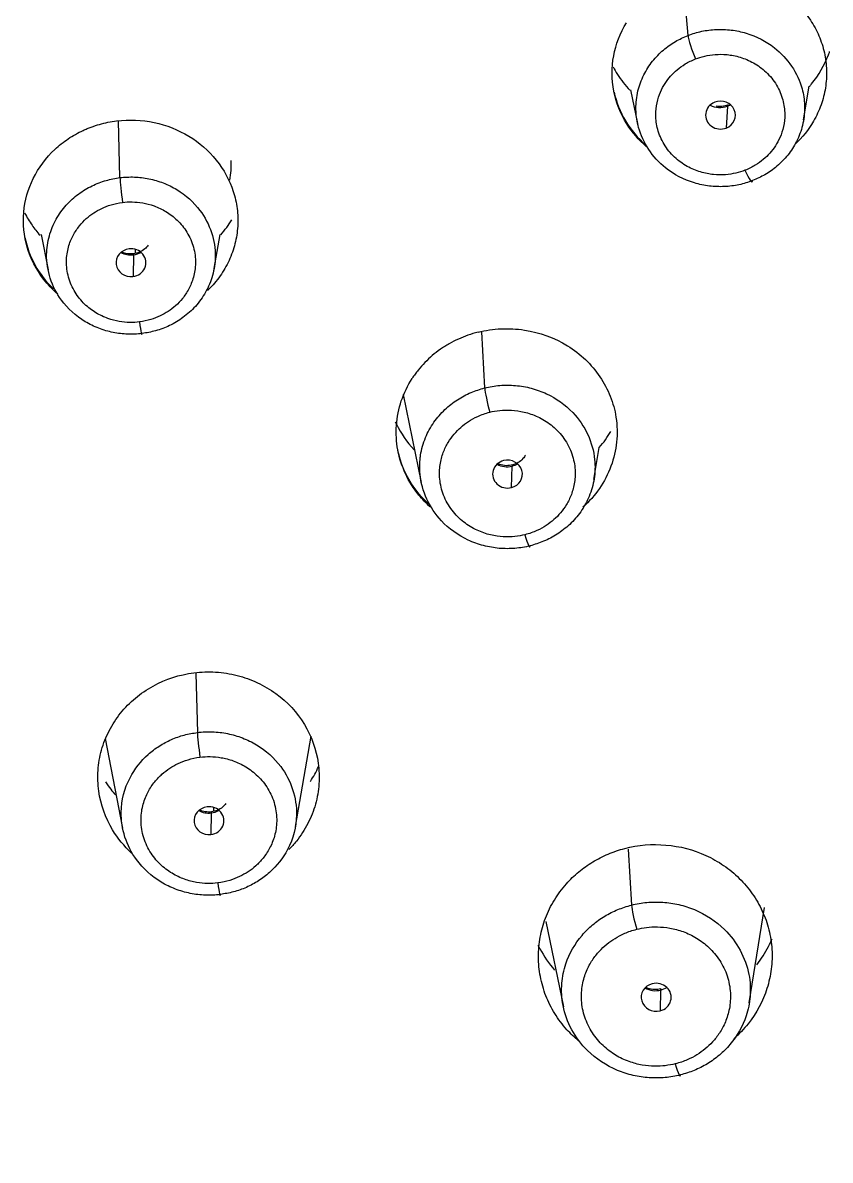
# Model space of a CAD drawing. Extents: x 1777 to 3131, y 3495 to 4487.
# Drawn here: x 2242.89 to 2255.07, y 4060.78 to 4077.92 of the extents above; entities that cross this region are included whole.
import ezdxf

# ---------------------------------------------------------------- set-up
doc = ezdxf.new("R2010")
doc.units = 0
doc.header["$LTSCALE"] = 30
doc.header["$MEASUREMENT"] = 0
doc.layers.add('\\M+5B3DF\\M+5B4E7\\M+5CFDF', color=3, linetype='CONTINUOUS', lineweight=9)

msp = doc.modelspace()

# ---------------------------------------------------------------- linework, layer by layer
at = {"layer": '\\M+5B3DF\\M+5B4E7\\M+5CFDF', "color": 0, "lineweight": -3}
for p, q in [((2252.926, 4077.734), (2252.855, 4078.581)), ((2254.67, 4076.463), (2254.752, 4076.97)), ((2252.057, 4076.913), (2252.165, 4076.406)), ((2253.52, 4076.669), (2253.502, 4076.338)), ((2244.359, 4075.59), (2244.335, 4076.444)), ((2243.17, 4074.733), (2243.274, 4074.201)), ((2245.78, 4074.22), (2245.871, 4074.733)), ((2244.562, 4074.426), (2244.556, 4074.098)), ((2244.591, 4074.509), (2244.59, 4074.449)), ((2249.811, 4073.264), (2249.859, 4072.419)), ((2248.63, 4072.322), (2248.903, 4070.995)), ((2251.508, 4071.041), (2251.588, 4071.521)), ((2250.344, 4071.285), (2250.344, 4071.285)), ((2250.262, 4070.917), (2250.273, 4071.241)), ((2245.501, 4068.115), (2245.528, 4067.225)), ((2247.006, 4065.808), (2247.241, 4067.167)), ((2244.136, 4067.133), (2244.399, 4065.782)), ((2245.736, 4066.012), (2245.731, 4065.685)), ((2245.772, 4066.094), (2245.771, 4066.036)), ((2252.024, 4065.467), (2252.074, 4064.623)), ((2253.85, 4063.148), (2254.079, 4064.586)), ((2250.78, 4064.375), (2251.046, 4063.09)), ((2252.513, 4063.341), (2252.504, 4063.028))]:
    msp.add_line(p, q, dxfattribs=at)
for centre, major_axis, ratio, start_param, end_param in [((2253.04, 4077.487), (0.108, -0.28), 0.136474, 3.575633, 5.051436), ((2253.4, 4077.177), (-1.619, -0.041), 0.925657, 0.171946, 0.793629), ((2253.416, 4076.532), (-0.225, 0), 0.934459, 1.96516, 5.106752), ((2253.416, 4076.532), (-0.225, 0), 0.934459, 5.106752, 8.248345), ((2253.406, 4076.923), (-0.298, -0.008), 0.925657, 1.028306, 1.939808), ((2253.406, 4076.923), (-0.298, -0.008), 0.925657, 1.939808, 2.1097), ((2253.635, 4076.405), (-0.108, 0.28), 0.136474, 0.010286, 0.294414), ((2244.398, 4075.323), (0.037, -0.298), 0.046549, 3.598384, 5.074186), ((2253.785, 4075.807), (-0.108, 0.28), 0.136474, 1.909843, 3.436007), ((2244.521, 4074.955), (-1.62, -0.014), 0.92505, 0.171158, 0.759745), ((2244.526, 4074.307), (-0.225, 0), 0.934536, 1.702306, 4.843899), ((2244.526, 4074.307), (-0.225, 0), 0.934536, 4.843899, 7.985491), ((2244.523, 4074.699), (-0.298, -0.003), 0.92505, 1.034112, 1.693651), ((2244.523, 4074.699), (-0.298, -0.003), 0.92505, 1.693651, 2.106279), ((2244.601, 4074.144), (-0.037, 0.298), 0.046549, 0.00103, 0.317165), ((2244.652, 4073.521), (-0.037, 0.298), 0.046549, 1.932593, 3.458757), ((2249.937, 4072.16), (0.073, -0.291), 0.092301, 3.593, 5.065638), ((2250.204, 4071.12), (-0.225, 0), 0.934575, 4.975682, 8.117275), ((2250.197, 4071.505), (-0.296, -0.006), 0.92411, 1.015168, 1.814755), ((2250.204, 4071.12), (-0.225, 0), 0.934575, 1.83409, 4.975682), ((2250.197, 4071.505), (-0.296, -0.006), 0.92411, 1.814755, 2.123709), ((2250.351, 4070.966), (0.073, -0.291), 0.092301, 3.149747, 3.453374), ((2250.466, 4070.313), (-0.073, 0.291), 0.092301, 1.924045, 3.453374), ((2245.566, 4066.96), (-0.037, 0.298), 0.046549, 0.463176, 1.932593), ((2245.702, 4065.894), (-0.225, 0), 0.9347, 4.84425, 7.985842), ((2245.697, 4066.282), (-0.296, -0.003), 0.922624, 1.025368, 1.691777), ((2245.702, 4065.894), (-0.225, 0), 0.9347, 1.702657, 4.84425), ((2245.697, 4066.282), (-0.296, -0.003), 0.922624, 1.691777, 2.114664), ((2245.775, 4065.73), (-0.037, 0.298), 0.046549, 0.008441, 0.32355), ((2245.834, 4065.063), (0.037, -0.298), 0.046549, 5.074186, 6.606735), ((2252.152, 4064.365), (-0.073, 0.291), 0.092301, 0.457548, 1.924045), ((2252.446, 4063.232), (-0.226, 0), 0.934732, 4.976406, 8.117998), ((2252.438, 4063.601), (-0.292, -0.007), 0.921816, 0.97664, 1.811223), ((2252.446, 4063.232), (-0.226, 0), 0.934732, 1.834813, 4.976406), ((2252.438, 4063.601), (-0.292, -0.007), 0.921816, 1.811223, 2.161607), ((2252.591, 4063.067), (-0.073, 0.291), 0.092301, 6.279072, 6.601107), ((2252.734, 4062.336), (0.073, -0.291), 0.092301, 5.065638, 6.601107)]:
    msp.add_ellipse(centre, major_axis=major_axis, ratio=ratio, start_param=start_param, end_param=end_param, dxfattribs=at)
for points, knots in [([(2254.237, 4034.716), (2254.272, 4034.918), (2254.352, 4035.378), (2254.502, 4036.146), (2254.7, 4037.072), (2254.941, 4038.075), (2255.317, 4039.479), (2255.793, 4040.986), (2256.508, 4042.836), (2257.316, 4044.541), (2258.328, 4046.18), (2259.233, 4047.34), (2259.932, 4048.123), (2260.478, 4048.693), (2261.032, 4049.242), (2261.654, 4049.829), (2262.315, 4050.427), (2263.037, 4051.065), (2263.767, 4051.692), (2264.487, 4052.279), (2265.255, 4052.875), (2266.364, 4053.676), (2267.892, 4054.662), (2269.835, 4055.743), (2271.869, 4056.754), (2274.443, 4057.967), (2277.138, 4059.235), (2279.495, 4060.482), (2281.013, 4061.374), (2282.152, 4062.095), (2284.178, 4063.485), (2286.168, 4065.212), (2287.958, 4067.248), (2289.105, 4068.749), (2290.243, 4070.492), (2291.35, 4072.476), (2292.413, 4074.699), (2293.415, 4077.159), (2294.335, 4079.853), (2295.454, 4083.84), (2296.441, 4088.913), (2297.124, 4094.794), (2297.486, 4100.099), (2297.631, 4104.815), (2297.641, 4108.937), (2297.557, 4112.462), (2297.422, 4115.389), (2297.269, 4117.718), (2297.128, 4119.45), (2297.023, 4120.587), (2296.787, 4122.95), (2296.349, 4126.413), (2295.518, 4130.826), (2294.629, 4134.25), (2293.479, 4137.768), (2291.893, 4141.485), (2289.545, 4145.375), (2286.976, 4148.531), (2284.383, 4151.006), (2281.921, 4152.871), (2279.713, 4154.214), (2277.873, 4155.155), (2276.462, 4155.79), (2275.518, 4156.18), (2275.047, 4156.365), (2274.894, 4156.425)], [0, 0, 0, 0, 0.003976, 0.009037, 0.015181, 0.02234, 0.029033, 0.04339, 0.053009, 0.067553, 0.080041, 0.090497, 0.096214, 0.100508, 0.105868, 0.11143, 0.117193, 0.123269, 0.130297, 0.136094, 0.141538, 0.149425, 0.163015, 0.17726, 0.192999, 0.207436, 0.232823, 0.251111, 0.25955, 0.267329, 0.277588, 0.307897, 0.319194, 0.331856, 0.345879, 0.361259, 0.378, 0.3961, 0.415561, 0.436382, 0.481194, 0.521892, 0.558479, 0.590959, 0.619335, 0.643607, 0.663774, 0.679837, 0.691795, 0.699649, 0.703397, 0.740803, 0.771616, 0.795835, 0.813454, 0.847523, 0.878173, 0.905401, 0.929204, 0.949582, 0.966531, 0.980047, 0.990129, 0.99678, 1, 1, 1, 1]), ([(2274.806, 4156.29), (2276.296, 4155.716), (2277.75, 4155.063), (2279.839, 4153.935), (2280.52, 4153.535), (2281.842, 4152.679), (2282.483, 4152.225), (2284.343, 4150.787), (2285.497, 4149.732), (2287.62, 4147.468), (2288.589, 4146.26), (2290.327, 4143.723), (2291.097, 4142.395), (2292.452, 4139.659), (2293.037, 4138.25), (2294.562, 4133.952), (2295.276, 4130.996), (2296.066, 4126.525), (2296.284, 4125.027), (2296.653, 4122.025), (2296.803, 4120.52), (2297.175, 4115.999), (2297.319, 4112.979), (2297.395, 4108.446), (2297.396, 4106.934), (2297.355, 4103.912), (2297.313, 4102.402), (2297.178, 4099.382), (2297.086, 4097.873), (2296.844, 4094.86), (2296.696, 4093.355), (2296.145, 4088.852), (2295.635, 4085.865), (2294.526, 4081.458), (2294.099, 4080.001), (2293.113, 4077.127), (2292.554, 4075.71), (2291.28, 4072.937), (2290.568, 4071.58), (2288.938, 4068.977), (2288.017, 4067.734), (2286.456, 4066.005), (2285.907, 4065.452), (2284.751, 4064.4), (2284.143, 4063.902), (2282.253, 4062.485), (2280.907, 4061.641), (2278.826, 4060.475), (2278.122, 4060.103), (2276.698, 4059.383), (2275.979, 4059.036), (2273.811, 4058.008), (2272.354, 4057.342), (2270.205, 4056.272), (2269.494, 4055.903), (2268.097, 4055.125), (2267.41, 4054.715), (2266.07, 4053.847), (2265.415, 4053.388), (2264.464, 4052.661), (2264.152, 4052.413), (2263.538, 4051.903), (2263.237, 4051.641), (2262.64, 4051.113), (2262.343, 4050.846), (2261.749, 4050.31), (2261.452, 4050.041), (2260.57, 4049.218), (2259.995, 4048.649), (2258.926, 4047.439), (2258.429, 4046.801), (2257.53, 4045.457), (2257.13, 4044.753), (2256.411, 4043.305), (2256.092, 4042.561), (2255.519, 4041.049), (2255.264, 4040.281), (2254.58, 4037.954), (2254.229, 4036.374), (2253.951, 4034.781)], [0, 0, 0, 0, 0.03125, 0.03125, 0.046875, 0.046875, 0.0625, 0.0625, 0.09375, 0.09375, 0.125, 0.125, 0.15625, 0.15625, 0.1875, 0.1875, 0.25, 0.25, 0.28125, 0.28125, 0.3125, 0.3125, 0.375, 0.375, 0.40625, 0.40625, 0.4375, 0.4375, 0.46875, 0.46875, 0.5, 0.5, 0.5625, 0.5625, 0.59375, 0.59375, 0.625, 0.625, 0.65625, 0.65625, 0.6875, 0.6875, 0.703125, 0.703125, 0.71875, 0.71875, 0.75, 0.75, 0.765625, 0.765625, 0.78125, 0.78125, 0.8125, 0.8125, 0.828125, 0.828125, 0.84375, 0.84375, 0.859375, 0.859375, 0.867188, 0.867188, 0.875, 0.875, 0.882813, 0.882813, 0.890625, 0.890625, 0.90625, 0.90625, 0.921875, 0.921875, 0.9375, 0.9375, 0.953125, 0.953125, 0.96875, 0.96875, 1, 1, 1, 1]), ([(2290.484, 4143.007), (2290.489, 4142.998), (2290.679, 4142.673), (2291.05, 4142.015), (2291.576, 4141.01), (2292.09, 4139.92), (2292.623, 4138.686), (2293.192, 4137.24), (2293.76, 4135.597), (2294.297, 4133.823), (2294.782, 4131.977), (2295.211, 4130.065), (2295.595, 4128.083), (2295.93, 4126.034), (2296.221, 4123.909), (2296.479, 4121.696), (2296.695, 4119.41), (2296.877, 4117.049), (2297.013, 4114.661), (2297.115, 4112.269), (2297.169, 4109.931), (2297.19, 4107.649), (2297.175, 4105.409), (2297.129, 4103.182), (2297.048, 4100.938), (2296.927, 4098.683), (2296.771, 4096.416), (2296.563, 4094.126), (2296.309, 4091.784), (2295.981, 4089.39), (2295.574, 4086.953), (2295.069, 4084.458), (2294.459, 4082.014), (2293.867, 4079.981), (2293.34, 4078.403), (2292.895, 4077.182), (2292.425, 4075.995), (2291.932, 4074.844), (2291.416, 4073.718), (2290.859, 4072.613), (2290.266, 4071.519), (2289.624, 4070.435), (2288.929, 4069.376), (2288.207, 4068.369), (2287.467, 4067.44), (2286.715, 4066.584), (2285.943, 4065.776), (2285.136, 4065.008), (2284.288, 4064.279), (2283.412, 4063.585), (2282.509, 4062.937), (2281.596, 4062.335), (2280.69, 4061.765), (2279.784, 4061.229), (2278.869, 4060.722), (2277.941, 4060.228), (2276.96, 4059.729), (2275.885, 4059.203), (2274.707, 4058.643), (2273.457, 4058.06), (2272.177, 4057.456), (2270.901, 4056.833), (2269.69, 4056.214), (2268.608, 4055.632), (2267.538, 4055.019), (2266.493, 4054.363), (2265.435, 4053.638), (2264.472, 4052.921), (2263.54, 4052.167), (2262.619, 4051.362), (2261.703, 4050.535), (2260.814, 4049.723), (2259.991, 4048.928), (2259.289, 4048.162), (2258.721, 4047.479), (2258.281, 4046.914), (2257.937, 4046.443), (2257.659, 4046.027), (2257.423, 4045.644), (2257.175, 4045.219), (2256.91, 4044.743), (2256.624, 4044.198), (2256.353, 4043.644), (2256.091, 4043.067), (2255.827, 4042.436), (2255.54, 4041.7), (2255.22, 4040.812), (2254.888, 4039.772), (2254.565, 4038.611), (2254.254, 4037.372), (2253.965, 4036.083), (2253.807, 4035.201), (2253.729, 4034.761)], [0, 0, 0, 0, 0.000249, 0.008916, 0.017886, 0.027158, 0.037545, 0.049877, 0.064188, 0.079026, 0.094192, 0.109873, 0.126, 0.142603, 0.159715, 0.177508, 0.196149, 0.214924, 0.234452, 0.253688, 0.272519, 0.290724, 0.308584, 0.326418, 0.344337, 0.362602, 0.380752, 0.398999, 0.417862, 0.437408, 0.457046, 0.477191, 0.498512, 0.517389, 0.527892, 0.538271, 0.548415, 0.558305, 0.568085, 0.577888, 0.587654, 0.597568, 0.607634, 0.617478, 0.626664, 0.635428, 0.644046, 0.652634, 0.661245, 0.669847, 0.678351, 0.686737, 0.694871, 0.702836, 0.710787, 0.718707, 0.726778, 0.735836, 0.745918, 0.756431, 0.767185, 0.778121, 0.788755, 0.798204, 0.806156, 0.816934, 0.826447, 0.835552, 0.84446, 0.853939, 0.86358, 0.872633, 0.88133, 0.889549, 0.896262, 0.901548, 0.905802, 0.909513, 0.912928, 0.916035, 0.920686, 0.925318, 0.929989, 0.934669, 0.939673, 0.945479, 0.952541, 0.961029, 0.970166, 0.979783, 0.989897, 1, 1, 1, 1]), ([(2290.186, 4142.916), (2290.239, 4142.826), (2290.506, 4142.37), (2290.974, 4141.53), (2291.562, 4140.371), (2292.108, 4139.16), (2292.628, 4137.907), (2293.117, 4136.611), (2293.569, 4135.271), (2293.99, 4133.89), (2294.379, 4132.47), (2294.731, 4131.01), (2295.053, 4129.513), (2295.347, 4127.981), (2295.611, 4126.412), (2295.846, 4124.81), (2296.058, 4123.173), (2296.248, 4121.505), (2296.413, 4119.803), (2296.558, 4118.07), (2296.681, 4116.305), (2296.781, 4114.508), (2296.863, 4112.681), (2296.917, 4110.822), (2296.95, 4108.932), (2296.959, 4107.012), (2296.943, 4105.062), (2296.9, 4103.081), (2296.831, 4101.072), (2296.726, 4099.032), (2296.594, 4096.964), (2296.419, 4094.868), (2296.205, 4092.745), (2295.945, 4090.597), (2295.621, 4088.424), (2295.234, 4086.231), (2294.766, 4084.021), (2294.203, 4081.798), (2293.653, 4079.908), (2293.136, 4078.356), (2292.695, 4077.143), (2292.22, 4075.941), (2291.711, 4074.751), (2291.169, 4073.574), (2290.581, 4072.416), (2289.956, 4071.276), (2289.28, 4070.16), (2288.552, 4069.073), (2287.774, 4068.016), (2286.933, 4067.002), (2286.037, 4066.029), (2285.087, 4065.101), (2284.076, 4064.231), (2283.023, 4063.406), (2281.916, 4062.641), (2280.783, 4061.914), (2279.625, 4061.221), (2278.44, 4060.57), (2277.24, 4059.942), (2276.025, 4059.341), (2274.801, 4058.755), (2273.572, 4058.179), (2272.345, 4057.6), (2271.125, 4057.009), (2269.917, 4056.398), (2268.722, 4055.766), (2267.615, 4055.139), (2266.602, 4054.512), (2265.68, 4053.894), (2264.778, 4053.248), (2263.902, 4052.569), (2263.052, 4051.858), (2262.222, 4051.124), (2261.395, 4050.381), (2260.569, 4049.629), (2259.765, 4048.85), (2259.012, 4048.023), (2258.304, 4047.158), (2257.635, 4046.259), (2257.187, 4045.52), (2256.824, 4044.875), (2256.471, 4044.216), (2255.975, 4043.186), (2255.395, 4041.759), (2254.867, 4040.227), (2254.447, 4038.722), (2254.116, 4037.395), (2253.822, 4036.073), (2253.666, 4035.189), (2253.589, 4034.75)], [0, 0, 0, 0, 0.002468, 0.012514, 0.022798, 0.033329, 0.044108, 0.055129, 0.066393, 0.077904, 0.089657, 0.101655, 0.113899, 0.126387, 0.139118, 0.152094, 0.165315, 0.17878, 0.192488, 0.20644, 0.220635, 0.235074, 0.249757, 0.264681, 0.279851, 0.295264, 0.31092, 0.326819, 0.34296, 0.359346, 0.375974, 0.392844, 0.409959, 0.427314, 0.444912, 0.462752, 0.480832, 0.499156, 0.517721, 0.528, 0.538278, 0.548557, 0.558836, 0.569113, 0.579388, 0.589662, 0.599931, 0.610203, 0.620471, 0.630736, 0.641004, 0.651267, 0.661534, 0.671801, 0.682071, 0.692355, 0.702632, 0.712912, 0.723195, 0.733479, 0.743768, 0.75406, 0.764357, 0.774655, 0.784949, 0.79524, 0.805535, 0.814028, 0.822513, 0.830998, 0.839481, 0.847958, 0.856419, 0.864871, 0.873338, 0.881827, 0.890319, 0.898795, 0.907282, 0.915765, 0.918446, 0.924105, 0.932748, 0.944371, 0.958984, 0.969412, 0.979719, 0.989916, 1, 1, 1, 1]), ([(2297.39, 4107.522), (2297.39, 4106.783), (2297.384, 4106.044), (2297.351, 4103.791), (2297.307, 4102.277), (2297.168, 4099.251), (2297.074, 4097.739), (2296.827, 4094.719), (2296.676, 4093.211), (2296.303, 4090.202), (2296.079, 4088.701), (2295.538, 4085.718), (2295.221, 4084.235), (2294.469, 4081.289), (2294.034, 4079.828), (2293.283, 4077.669), (2293.016, 4076.954), (2292.444, 4075.536), (2292.14, 4074.833), (2291.171, 4072.756), (2290.453, 4071.409), (2289.218, 4069.47), (2288.78, 4068.838), (2288.075, 4067.913), (2287.832, 4067.608), (2287.329, 4067.008), (2287.069, 4066.711), (2286.273, 4065.846), (2285.717, 4065.299), (2284.553, 4064.265), (2283.944, 4063.778), (2282.684, 4062.849), (2282.034, 4062.409), (2280.699, 4061.567), (2280.016, 4061.165), (2278.623, 4060.392), (2277.915, 4060.022), (2276.486, 4059.307), (2275.765, 4058.961), (2273.597, 4057.934), (2272.143, 4057.266), (2270.005, 4056.192), (2269.299, 4055.822), (2267.916, 4055.042), (2267.239, 4054.632), (2265.915, 4053.764), (2265.268, 4053.305), (2264.327, 4052.577), (2264.019, 4052.328), (2263.413, 4051.821), (2263.115, 4051.561), (2262.524, 4051.035), (2262.23, 4050.77), (2261.64, 4050.238), (2261.346, 4049.97), (2260.766, 4049.426), (2260.48, 4049.149), (2259.921, 4048.581), (2259.65, 4048.289), (2259.125, 4047.686), (2258.871, 4047.376), (2258.381, 4046.738), (2258.147, 4046.411), (2257.484, 4045.409), (2257.092, 4044.711), (2256.384, 4043.268), (2256.067, 4042.523), (2255.501, 4041.02), (2255.251, 4040.259), (2254.575, 4037.952), (2254.228, 4036.383), (2253.951, 4034.793)], [0, 0, 0, 0, 0.025066, 0.025066, 0.076378, 0.076378, 0.127691, 0.127691, 0.179003, 0.179003, 0.230315, 0.230315, 0.281628, 0.281628, 0.33294, 0.33294, 0.358596, 0.358596, 0.384252, 0.384252, 0.435565, 0.435565, 0.461221, 0.461221, 0.474049, 0.474049, 0.486877, 0.486877, 0.512533, 0.512533, 0.538189, 0.538189, 0.563845, 0.563845, 0.589502, 0.589502, 0.615158, 0.615158, 0.640814, 0.640814, 0.692126, 0.692126, 0.717782, 0.717782, 0.743438, 0.743438, 0.769095, 0.769095, 0.781923, 0.781923, 0.794751, 0.794751, 0.807579, 0.807579, 0.820407, 0.820407, 0.833235, 0.833235, 0.846063, 0.846063, 0.858891, 0.858891, 0.871719, 0.871719, 0.897375, 0.897375, 0.923032, 0.923032, 0.948688, 0.948688, 1, 1, 1, 1]), ([(2252.779, 4078.565), (2252.956, 4078.633), (2253.142, 4078.671), (2253.523, 4078.686), (2253.712, 4078.661), (2254.075, 4078.552), (2254.244, 4078.468), (2254.544, 4078.249), (2254.672, 4078.115), (2254.822, 4077.888), (2254.865, 4077.81), (2254.935, 4077.645), (2254.963, 4077.559), (2255.001, 4077.385), (2255.012, 4077.297), (2255.018, 4077.12), (2255.012, 4077.03), (2254.984, 4076.855), (2254.963, 4076.769), (2254.902, 4076.601), (2254.864, 4076.518), (2254.744, 4076.312), (2254.649, 4076.194), (2254.539, 4076.091)], [0, 0, 0, 0, 0.127832, 0.127832, 0.255665, 0.255665, 0.383497, 0.383497, 0.511329, 0.511329, 0.575245, 0.575245, 0.639161, 0.639161, 0.703078, 0.703078, 0.766994, 0.766994, 0.83091, 0.83091, 0.894826, 0.894826, 1, 1, 1, 1]), ([(2252.297, 4076.059), (2252.183, 4076.158), (2252.084, 4076.274), (2251.909, 4076.551), (2251.842, 4076.721), (2251.774, 4077.069), (2251.773, 4077.251), (2251.837, 4077.599), (2251.903, 4077.77), (2251.998, 4077.925)], [0, 0, 0, 0, 0.214917, 0.214917, 0.476611, 0.476611, 0.738306, 0.738306, 1, 1, 1, 1]), ([(2252.926, 4077.734), (2252.96, 4077.746), (2253.027, 4077.771), (2253.133, 4077.797), (2253.242, 4077.815), (2253.353, 4077.825), (2253.466, 4077.825), (2253.579, 4077.816), (2253.692, 4077.798), (2253.923, 4077.739), (2254.339, 4077.528), (2254.632, 4077.091), (2254.681, 4076.765), (2254.684, 4076.681)], [0, 0, 0, 0, 0.044416, 0.089278, 0.134586, 0.18034, 0.22654, 0.273185, 0.320274, 0.367807, 0.567597, 0.889501, 1, 1, 1, 1]), ([(2252.142, 4076.594), (2252.141, 4076.605), (2252.139, 4076.707), (2252.16, 4076.894), (2252.249, 4077.137), (2252.382, 4077.346), (2252.546, 4077.515), (2252.728, 4077.647), (2252.862, 4077.706), (2252.926, 4077.734)], [0, 0, 0, 0, 0.024157, 0.211394, 0.388814, 0.5564, 0.714135, 0.862006, 1, 1, 1, 1]), ([(2254.76, 4076.965), (2254.77, 4076.977), (2254.89, 4077.121), (2254.993, 4077.299), (2255.057, 4077.474), (2255.062, 4077.489)], [0, 0, 0, 0, 0.077247, 0.917109, 1, 1, 1, 1]), ([(2251.795, 4077.26), (2251.816, 4077.221), (2251.889, 4077.097), (2251.98, 4076.982), (2252.05, 4076.907)], [0, 0, 0, 0, 0.30249, 1, 1, 1, 1]), ([(2253.899, 4075.544), (2253.866, 4075.532), (2253.799, 4075.508), (2253.694, 4075.481), (2253.585, 4075.463), (2253.474, 4075.453), (2253.362, 4075.453), (2253.248, 4075.461), (2253.134, 4075.48), (2252.898, 4075.54), (2252.483, 4075.754), (2252.194, 4076.19), (2252.145, 4076.511), (2252.142, 4076.594)], [0, 0, 0, 0, 0.044131, 0.088796, 0.133998, 0.179735, 0.22601, 0.272822, 0.320172, 0.368061, 0.574151, 0.890348, 1, 1, 1, 1]), ([(2253.532, 4076.687), (2253.501, 4076.675), (2253.442, 4076.66), (2253.378, 4076.662), (2253.349, 4076.667)], [0, 0, 0, 0, 0.533722, 1, 1, 1, 1]), ([(2254.684, 4076.681), (2254.684, 4076.669), (2254.686, 4076.567), (2254.664, 4076.379), (2254.574, 4076.136), (2254.44, 4075.928), (2254.275, 4075.76), (2254.095, 4075.63), (2253.963, 4075.572), (2253.899, 4075.544)], [0, 0, 0, 0, 0.024366, 0.213089, 0.391357, 0.559177, 0.716555, 0.863494, 1, 1, 1, 1]), ([(2243.377, 4076.015), (2243.44, 4076.074), (2243.575, 4076.18), (2243.725, 4076.265), (2243.825, 4076.311), (2243.845, 4076.32), (2243.886, 4076.336), (2243.947, 4076.36), (2244.009, 4076.381), (2244.135, 4076.416), (2244.221, 4076.434), (2244.309, 4076.445)], [0, 0, 0, 0, 0.25, 0.5, 0.5, 0.5625, 0.5625, 0.625, 0.75, 0.75, 1, 1, 1, 1]), ([(2244.309, 4076.445), (2244.499, 4076.468), (2244.688, 4076.46), (2245.061, 4076.381), (2245.237, 4076.312), (2245.557, 4076.119), (2245.697, 4075.997), (2245.926, 4075.712), (2246.013, 4075.552), (2246.095, 4075.297), (2246.115, 4075.211), (2246.137, 4075.035), (2246.14, 4074.945), (2246.129, 4074.767), (2246.116, 4074.68), (2246.072, 4074.508), (2246.042, 4074.422), (2245.966, 4074.259), (2245.921, 4074.182), (2245.817, 4074.034), (2245.757, 4073.963), (2245.688, 4073.896), (2245.685, 4073.893), (2245.682, 4073.89)], [0, 0, 0, 0, 0.142379, 0.142379, 0.284758, 0.284758, 0.427137, 0.427137, 0.569517, 0.569517, 0.640706, 0.640706, 0.711896, 0.711896, 0.783085, 0.783085, 0.854275, 0.854275, 0.925465, 0.925465, 0.996654, 0.996654, 1, 1, 1, 1]), ([(2243.421, 4073.833), (2243.341, 4073.903), (2243.269, 4073.979), (2243.096, 4074.205), (2243.012, 4074.369), (2242.911, 4074.71), (2242.893, 4074.891), (2242.924, 4075.243), (2242.973, 4075.418), (2243.132, 4075.74), (2243.242, 4075.888), (2243.377, 4076.015)], [0, 0, 0, 0, 0.125157, 0.125157, 0.343868, 0.343868, 0.562579, 0.562579, 0.781289, 0.781289, 1, 1, 1, 1]), ([(2246.016, 4075.551), (2246.034, 4075.649), (2246.04, 4075.747), (2246.036, 4075.846), (2246.036, 4075.846)], [0, 0, 0, 0, 0.999848, 1, 1, 1, 1]), ([(2243.253, 4074.43), (2243.253, 4074.43), (2243.255, 4074.526), (2243.282, 4074.709), (2243.386, 4074.963), (2243.54, 4075.177), (2243.726, 4075.346), (2243.932, 4075.47), (2244.144, 4075.553), (2244.289, 4075.578), (2244.359, 4075.59)], [0, 0, 0, 0, 0.000032, 0.168018, 0.327652, 0.478917, 0.621797, 0.756278, 0.882349, 1, 1, 1, 1]), ([(2244.359, 4075.59), (2244.395, 4075.593), (2244.467, 4075.6), (2244.577, 4075.6), (2244.687, 4075.592), (2244.797, 4075.574), (2244.906, 4075.547), (2245.013, 4075.511), (2245.117, 4075.466), (2245.323, 4075.353), (2245.666, 4075.049), (2245.8, 4074.642), (2245.797, 4074.397)], [0, 0, 0, 0, 0.049934, 0.100371, 0.151309, 0.202748, 0.254689, 0.307129, 0.360069, 0.413509, 0.638124, 1, 1, 1, 1]), ([(2242.922, 4075.056), (2242.955, 4074.993), (2243.026, 4074.877), (2243.111, 4074.77), (2243.154, 4074.721)], [0, 0, 0, 0, 0.525355, 1, 1, 1, 1]), ([(2245.879, 4074.727), (2245.91, 4074.763), (2245.969, 4074.836), (2246.021, 4074.913), (2246.045, 4074.951)], [0, 0, 0, 0, 0.514041, 1, 1, 1, 1]), ([(2244.783, 4074.57), (2244.77, 4074.55), (2244.733, 4074.509), (2244.655, 4074.461), (2244.592, 4074.445), (2244.558, 4074.441)], [0, 0, 0, 0, 0.30768, 0.665073, 1, 1, 1, 1]), ([(2244.691, 4073.239), (2244.655, 4073.235), (2244.584, 4073.228), (2244.475, 4073.228), (2244.365, 4073.236), (2244.255, 4073.254), (2244.146, 4073.281), (2244.039, 4073.317), (2243.934, 4073.362), (2243.723, 4073.477), (2243.381, 4073.784), (2243.251, 4074.19), (2243.253, 4074.43)], [0, 0, 0, 0, 0.049567, 0.099735, 0.150504, 0.201876, 0.253851, 0.306429, 0.359612, 0.4134, 0.644878, 1, 1, 1, 1]), ([(2244.57, 4074.442), (2244.536, 4074.438), (2244.473, 4074.438), (2244.411, 4074.456), (2244.384, 4074.468)], [0, 0, 0, 0, 0.514616, 1, 1, 1, 1]), ([(2245.797, 4074.397), (2245.797, 4074.397), (2245.795, 4074.301), (2245.768, 4074.116), (2245.662, 4073.861), (2245.507, 4073.647), (2245.319, 4073.479), (2245.114, 4073.356), (2244.904, 4073.275), (2244.76, 4073.25), (2244.691, 4073.239)], [0, 0, 0, 0, 0.000031, 0.169571, 0.330207, 0.481943, 0.624786, 0.758741, 0.883811, 1, 1, 1, 1]), ([(2249.76, 4073.26), (2249.656, 4073.234), (2249.557, 4073.199), (2249.415, 4073.135), (2249.369, 4073.111), (2249.301, 4073.072), (2249.279, 4073.059), (2249.234, 4073.031), (2249.213, 4073.016), (2249.107, 4072.942), (2249.029, 4072.876), (2248.922, 4072.766), (2248.888, 4072.728), (2248.841, 4072.668), (2248.825, 4072.647), (2248.795, 4072.606), (2248.781, 4072.585), (2248.767, 4072.563)], [0, 0, 0, 0, 0.25, 0.25, 0.375, 0.375, 0.4375, 0.4375, 0.5, 0.5, 0.75, 0.75, 0.875, 0.875, 0.9375, 0.9375, 1, 1, 1, 1]), ([(2249.76, 4073.26), (2249.874, 4073.288), (2249.989, 4073.305), (2250.223, 4073.316), (2250.342, 4073.31), (2250.689, 4073.257), (2250.913, 4073.175), (2251.205, 4072.995), (2251.297, 4072.924), (2251.461, 4072.767), (2251.534, 4072.681), (2251.66, 4072.496), (2251.713, 4072.396), (2251.794, 4072.191), (2251.823, 4072.085), (2251.84, 4071.976)], [0, 0, 0, 0, 0.125, 0.125, 0.25, 0.25, 0.5, 0.5, 0.625, 0.625, 0.75, 0.75, 0.875, 0.875, 1, 1, 1, 1]), ([(2249.034, 4070.628), (2248.974, 4070.682), (2248.918, 4070.741), (2248.787, 4070.902), (2248.718, 4071.012), (2248.612, 4071.239), (2248.573, 4071.361), (2248.527, 4071.607), (2248.52, 4071.731), (2248.546, 4072.106), (2248.628, 4072.349), (2248.767, 4072.563)], [0, 0, 0, 0, 0.111782, 0.111782, 0.289426, 0.289426, 0.467069, 0.467069, 0.644713, 0.644713, 1, 1, 1, 1]), ([(2248.888, 4071.37), (2248.89, 4071.381), (2248.904, 4071.484), (2248.956, 4071.669), (2249.084, 4071.902), (2249.25, 4072.095), (2249.442, 4072.244), (2249.646, 4072.355), (2249.79, 4072.398), (2249.859, 4072.419)], [0, 0, 0, 0, 0.024004, 0.210336, 0.387224, 0.554649, 0.712596, 0.86105, 1, 1, 1, 1]), ([(2249.859, 4072.419), (2249.897, 4072.427), (2249.972, 4072.444), (2250.088, 4072.458), (2250.206, 4072.463), (2250.325, 4072.457), (2250.445, 4072.442), (2250.564, 4072.416), (2250.681, 4072.379), (2250.908, 4072.285), (2251.303, 4072.006), (2251.493, 4071.597), (2251.518, 4071.339)], [0, 0, 0, 0, 0.050455, 0.101482, 0.153081, 0.205252, 0.257993, 0.311305, 0.365187, 0.419637, 0.637035, 1, 1, 1, 1]), ([(2251.84, 4071.976), (2251.859, 4071.851), (2251.862, 4071.727), (2251.837, 4071.48), (2251.808, 4071.356), (2251.721, 4071.121), (2251.662, 4071.008), (2251.519, 4070.799), (2251.436, 4070.705), (2251.341, 4070.621)], [0, 0, 0, 0, 0.251099, 0.251099, 0.502197, 0.502197, 0.753296, 0.753296, 1, 1, 1, 1]), ([(2248.51, 4071.908), (2248.516, 4071.896), (2248.59, 4071.744), (2248.688, 4071.602), (2248.795, 4071.484)], [0, 0, 0, 0, 0.075709, 1, 1, 1, 1]), ([(2249.049, 4070.639), (2249.024, 4070.661), (2248.975, 4070.706), (2248.91, 4070.773), (2248.728, 4070.986), (2248.607, 4071.229), (2248.555, 4071.457), (2248.552, 4071.474)], [0, 0, 0, 0, 0.10063, 0.198957, 0.278667, 0.946275, 1, 1, 1, 1]), ([(2250.544, 4070.038), (2250.507, 4070.03), (2250.432, 4070.013), (2250.316, 4069.999), (2250.198, 4069.994), (2250.079, 4069.999), (2249.96, 4070.015), (2249.841, 4070.041), (2249.723, 4070.077), (2249.492, 4070.173), (2249.097, 4070.454), (2248.872, 4070.946), (2248.878, 4071.286), (2248.888, 4071.37)], [0, 0, 0, 0, 0.044889, 0.09034, 0.136355, 0.182933, 0.230075, 0.277783, 0.326057, 0.374898, 0.574356, 0.894229, 1, 1, 1, 1]), ([(2250.284, 4071.259), (2250.251, 4071.25), (2250.185, 4071.242), (2250.108, 4071.256), (2250.069, 4071.271), (2250.061, 4071.275)], [0, 0, 0, 0, 0.429374, 0.876821, 1, 1, 1, 1]), ([(2250.473, 4071.407), (2250.465, 4071.389), (2250.435, 4071.347), (2250.371, 4071.29), (2250.31, 4071.266), (2250.278, 4071.257)], [0, 0, 0, 0, 0.279691, 0.65617, 1, 1, 1, 1]), ([(2251.518, 4071.339), (2251.518, 4071.339), (2251.528, 4071.242), (2251.522, 4071.053), (2251.446, 4070.785), (2251.318, 4070.552), (2251.151, 4070.36), (2250.959, 4070.211), (2250.756, 4070.102), (2250.613, 4070.059), (2250.544, 4070.038)], [0, 0, 0, 0, 0.000021, 0.168081, 0.327726, 0.478965, 0.621805, 0.756254, 0.882317, 1, 1, 1, 1]), ([(2244.534, 4065.407), (2244.423, 4065.51), (2244.326, 4065.628), (2244.141, 4065.935), (2244.069, 4066.137), (2244.026, 4066.445), (2244.022, 4066.55), (2244.036, 4066.757), (2244.054, 4066.859), (2244.11, 4067.06), (2244.149, 4067.159), (2244.245, 4067.344), (2244.302, 4067.432), (2244.435, 4067.598), (2244.51, 4067.674), (2244.673, 4067.811), (2244.763, 4067.872), (2245.047, 4068.029), (2245.257, 4068.097), (2245.475, 4068.124)], [0, 0, 0, 0, 0.124401, 0.124401, 0.299521, 0.299521, 0.387081, 0.387081, 0.47464, 0.47464, 0.5622, 0.5622, 0.64976, 0.64976, 0.73732, 0.73732, 0.82488, 0.82488, 1, 1, 1, 1]), ([(2245.475, 4068.124), (2245.585, 4068.138), (2245.694, 4068.141), (2245.911, 4068.128), (2246.021, 4068.111), (2246.232, 4068.058), (2246.334, 4068.021), (2246.53, 4067.93), (2246.625, 4067.874), (2246.884, 4067.686), (2247.031, 4067.526), (2247.249, 4067.168), (2247.321, 4066.967), (2247.363, 4066.659), (2247.367, 4066.553), (2247.353, 4066.346), (2247.335, 4066.244), (2247.279, 4066.043), (2247.24, 4065.944), (2247.144, 4065.758), (2247.087, 4065.67), (2246.984, 4065.541), (2246.946, 4065.499), (2246.906, 4065.458)], [0, 0, 0, 0, 0.079781, 0.079781, 0.159563, 0.159563, 0.239344, 0.239344, 0.319126, 0.319126, 0.478688, 0.478688, 0.638251, 0.638251, 0.718033, 0.718033, 0.797814, 0.797814, 0.877595, 0.877595, 0.957377, 0.957377, 1, 1, 1, 1]), ([(2244.378, 4066.023), (2244.378, 4066.023), (2244.38, 4066.203), (2244.465, 4066.527), (2244.717, 4066.848), (2244.948, 4067.024), (2245.132, 4067.121), (2245.326, 4067.192), (2245.461, 4067.214), (2245.528, 4067.225)], [0, 0, 0, 0, 0.000013, 0.305751, 0.554538, 0.668848, 0.781198, 0.891583, 1, 1, 1, 1]), ([(2245.528, 4067.225), (2245.565, 4067.229), (2245.64, 4067.237), (2245.754, 4067.236), (2245.869, 4067.228), (2245.983, 4067.209), (2246.097, 4067.181), (2246.208, 4067.143), (2246.316, 4067.096), (2246.532, 4066.979), (2246.888, 4066.661), (2247.026, 4066.24), (2247.022, 4065.983)], [0, 0, 0, 0, 0.049924, 0.100363, 0.151317, 0.202784, 0.254765, 0.307259, 0.360265, 0.413783, 0.638438, 1, 1, 1, 1]), ([(2244.142, 4066.479), (2244.167, 4066.441), (2244.214, 4066.375), (2244.266, 4066.312), (2244.29, 4066.285)], [0, 0, 0, 0, 0.559696, 1, 1, 1, 1]), ([(2245.957, 4066.156), (2245.944, 4066.136), (2245.908, 4066.095), (2245.831, 4066.048), (2245.77, 4066.032), (2245.739, 4066.028)], [0, 0, 0, 0, 0.31618, 0.677697, 1, 1, 1, 1]), ([(2245.873, 4064.782), (2245.836, 4064.778), (2245.761, 4064.771), (2245.648, 4064.771), (2245.533, 4064.779), (2245.419, 4064.798), (2245.305, 4064.825), (2245.194, 4064.863), (2245.085, 4064.91), (2244.866, 4065.03), (2244.51, 4065.35), (2244.374, 4065.771), (2244.378, 4066.023)], [0, 0, 0, 0, 0.049608, 0.099807, 0.150598, 0.201983, 0.253963, 0.306537, 0.359708, 0.413476, 0.644113, 1, 1, 1, 1]), ([(2245.744, 4066.028), (2245.711, 4066.024), (2245.647, 4066.024), (2245.584, 4066.043), (2245.557, 4066.055)], [0, 0, 0, 0, 0.506986, 1, 1, 1, 1]), ([(2247.022, 4065.983), (2247.022, 4065.983), (2247.02, 4065.802), (2246.935, 4065.479), (2246.683, 4065.158), (2246.453, 4064.984), (2246.269, 4064.886), (2246.075, 4064.815), (2245.94, 4064.793), (2245.873, 4064.782)], [0, 0, 0, 0, 0.000034, 0.308706, 0.553807, 0.668225, 0.780726, 0.891316, 1, 1, 1, 1]), ([(2251.092, 4064.943), (2251.149, 4065.007), (2251.273, 4065.127), (2251.414, 4065.227), (2251.526, 4065.295), (2251.564, 4065.316), (2251.642, 4065.356), (2251.682, 4065.375), (2251.803, 4065.426), (2251.886, 4065.454), (2251.972, 4065.476)], [0, 0, 0, 0, 0.25, 0.5, 0.5, 0.625, 0.625, 0.75, 0.75, 1, 1, 1, 1]), ([(2251.972, 4065.476), (2252.176, 4065.529), (2252.384, 4065.546), (2252.803, 4065.51), (2253.006, 4065.457), (2253.289, 4065.328), (2253.379, 4065.278), (2253.547, 4065.162), (2253.627, 4065.096), (2253.773, 4064.953), (2253.838, 4064.876), (2253.953, 4064.712), (2254.004, 4064.623), (2254.088, 4064.441), (2254.121, 4064.348), (2254.17, 4064.154), (2254.185, 4064.054), (2254.197, 4063.856), (2254.194, 4063.757), (2254.169, 4063.559), (2254.147, 4063.46), (2254.056, 4063.175), (2253.959, 4062.993), (2253.769, 4062.753), (2253.696, 4062.678), (2253.617, 4062.608)], [0, 0, 0, 0, 0.133138, 0.133138, 0.266276, 0.266276, 0.332845, 0.332845, 0.399414, 0.399414, 0.465983, 0.465983, 0.532552, 0.532552, 0.599121, 0.599121, 0.66569, 0.66569, 0.732259, 0.732259, 0.798828, 0.798828, 0.931967, 0.931967, 1, 1, 1, 1]), ([(2251.276, 4062.575), (2251.213, 4062.627), (2251.154, 4062.684), (2251.032, 4062.819), (2250.97, 4062.902), (2250.864, 4063.073), (2250.819, 4063.163), (2250.746, 4063.349), (2250.718, 4063.447), (2250.68, 4063.643), (2250.671, 4063.742), (2250.67, 4063.941), (2250.679, 4064.042), (2250.715, 4064.238), (2250.741, 4064.334), (2250.813, 4064.521), (2250.858, 4064.613), (2250.963, 4064.785), (2251.023, 4064.866), (2251.092, 4064.943)], [0, 0, 0, 0, 0.090909, 0.090909, 0.204546, 0.204546, 0.318182, 0.318182, 0.431818, 0.431818, 0.545455, 0.545455, 0.659091, 0.659091, 0.772727, 0.772727, 0.886364, 0.886364, 1, 1, 1, 1]), ([(2251.024, 4063.443), (2251.032, 4063.542), (2251.086, 4063.803), (2251.257, 4064.104), (2251.482, 4064.328), (2251.665, 4064.458), (2251.863, 4064.56), (2252.004, 4064.602), (2252.074, 4064.623)], [0, 0, 0, 0, 0.182497, 0.480623, 0.614162, 0.745242, 0.873856, 1, 1, 1, 1]), ([(2252.074, 4064.623), (2252.112, 4064.632), (2252.189, 4064.649), (2252.306, 4064.664), (2252.425, 4064.67), (2252.546, 4064.667), (2252.667, 4064.654), (2252.788, 4064.631), (2252.907, 4064.598), (2253.156, 4064.506), (2253.576, 4064.232), (2253.851, 4063.725), (2253.871, 4063.354), (2253.862, 4063.244)], [0, 0, 0, 0, 0.043365, 0.087187, 0.131466, 0.176201, 0.221392, 0.267039, 0.313141, 0.359698, 0.565193, 0.868596, 1, 1, 1, 1]), ([(2253.963, 4063.723), (2254.031, 4063.81), (2254.09, 4063.904), (2254.16, 4064.037), (2254.178, 4064.074), (2254.195, 4064.112)], [0, 0, 0, 0, 0.724696, 0.724696, 1, 1, 1, 1]), ([(2250.663, 4064.019), (2250.672, 4064.001), (2250.681, 4063.983), (2250.753, 4063.851), (2250.829, 4063.742), (2250.915, 4063.642)], [0, 0, 0, 0, 0.133183, 0.133183, 1, 1, 1, 1]), ([(2252.811, 4062.061), (2252.773, 4062.053), (2252.697, 4062.036), (2252.58, 4062.021), (2252.461, 4062.015), (2252.34, 4062.018), (2252.219, 4062.031), (2252.099, 4062.053), (2251.979, 4062.086), (2251.729, 4062.178), (2251.31, 4062.452), (2251.034, 4062.961), (2251.015, 4063.331), (2251.024, 4063.443)], [0, 0, 0, 0, 0.043294, 0.087041, 0.131242, 0.175898, 0.22101, 0.266578, 0.312603, 0.359087, 0.565389, 0.867491, 1, 1, 1, 1]), ([(2252.518, 4063.358), (2252.485, 4063.35), (2252.421, 4063.343), (2252.342, 4063.358), (2252.302, 4063.375), (2252.292, 4063.38)], [0, 0, 0, 0, 0.413423, 0.843961, 1, 1, 1, 1]), ([(2253.862, 4063.244), (2253.854, 4063.145), (2253.801, 4062.884), (2253.63, 4062.582), (2253.405, 4062.357), (2253.222, 4062.227), (2253.024, 4062.124), (2252.882, 4062.082), (2252.811, 4062.061)], [0, 0, 0, 0, 0.18144, 0.480767, 0.613883, 0.744788, 0.873491, 1, 1, 1, 1])]:
    msp.add_open_spline(points, degree=3, knots=knots, dxfattribs=at)
for points in [[(2253.04, 4077.38), (2253.083, 4077.396), (2253.175, 4077.425), (2253.331, 4077.45), (2253.513, 4077.45), (2253.71, 4077.413), (2253.915, 4077.328), (2254.108, 4077.19), (2254.272, 4076.99), (2254.367, 4076.759), (2254.393, 4076.543), (2254.371, 4076.356), (2254.317, 4076.195), (2254.246, 4076.065), (2254.163, 4075.957), (2254.065, 4075.862), (2253.946, 4075.775), (2253.843, 4075.723), (2253.785, 4075.7)], [(2253.785, 4075.7), (2253.741, 4075.684), (2253.649, 4075.655), (2253.494, 4075.63), (2253.313, 4075.63), (2253.116, 4075.667), (2252.911, 4075.751), (2252.718, 4075.889), (2252.554, 4076.088), (2252.458, 4076.319), (2252.432, 4076.535), (2252.453, 4076.723), (2252.507, 4076.884), (2252.579, 4077.015), (2252.662, 4077.123), (2252.76, 4077.218), (2252.878, 4077.305), (2252.982, 4077.357), (2253.04, 4077.38)], [(2244.652, 4073.414), (2244.606, 4073.408), (2244.509, 4073.403), (2244.351, 4073.416), (2244.177, 4073.46), (2243.997, 4073.544), (2243.822, 4073.675), (2243.674, 4073.855), (2243.571, 4074.086), (2243.542, 4074.333), (2243.577, 4074.548), (2243.649, 4074.724), (2243.746, 4074.867), (2243.851, 4074.975), (2243.962, 4075.06), (2244.082, 4075.128), (2244.221, 4075.183), (2244.336, 4075.208), (2244.398, 4075.216)], [(2244.398, 4075.216), (2244.444, 4075.222), (2244.541, 4075.227), (2244.699, 4075.214), (2244.874, 4075.17), (2245.054, 4075.086), (2245.228, 4074.955), (2245.377, 4074.774), (2245.48, 4074.542), (2245.508, 4074.296), (2245.473, 4074.081), (2245.4, 4073.906), (2245.304, 4073.763), (2245.199, 4073.655), (2245.088, 4073.571), (2244.968, 4073.502), (2244.829, 4073.447), (2244.714, 4073.422), (2244.652, 4073.414)], [(2250.466, 4070.206), (2250.419, 4070.194), (2250.318, 4070.176), (2250.144, 4070.17), (2249.95, 4070.196), (2249.744, 4070.266), (2249.54, 4070.388), (2249.36, 4070.566), (2249.227, 4070.802), (2249.172, 4071.049), (2249.181, 4071.265), (2249.231, 4071.45), (2249.308, 4071.604), (2249.397, 4071.726), (2249.497, 4071.827), (2249.612, 4071.915), (2249.75, 4071.993), (2249.87, 4072.036), (2249.937, 4072.053)], [(2249.937, 4072.053), (2249.984, 4072.065), (2250.085, 4072.083), (2250.259, 4072.089), (2250.454, 4072.062), (2250.66, 4071.993), (2250.864, 4071.87), (2251.044, 4071.691), (2251.177, 4071.455), (2251.231, 4071.209), (2251.221, 4070.993), (2251.171, 4070.808), (2251.094, 4070.654), (2251.006, 4070.533), (2250.906, 4070.432), (2250.791, 4070.344), (2250.653, 4070.266), (2250.533, 4070.223), (2250.466, 4070.206)], [(2251.588, 4071.521), (2251.654, 4071.597), (2251.713, 4071.679), (2251.764, 4071.764)], [(2245.834, 4064.956), (2245.785, 4064.95), (2245.682, 4064.945), (2245.518, 4064.959), (2245.333, 4065.005), (2245.143, 4065.093), (2244.96, 4065.232), (2244.803, 4065.422), (2244.696, 4065.666), (2244.666, 4065.925), (2244.703, 4066.152), (2244.78, 4066.336), (2244.881, 4066.486), (2244.992, 4066.6), (2245.107, 4066.688), (2245.234, 4066.76), (2245.38, 4066.817), (2245.501, 4066.845), (2245.566, 4066.853)], [(2245.566, 4066.853), (2245.616, 4066.859), (2245.718, 4066.865), (2245.883, 4066.85), (2246.068, 4066.804), (2246.258, 4066.715), (2246.442, 4066.576), (2246.598, 4066.386), (2246.705, 4066.142), (2246.734, 4065.882), (2246.697, 4065.657), (2246.62, 4065.473), (2246.519, 4065.323), (2246.409, 4065.21), (2246.293, 4065.121), (2246.167, 4065.05), (2246.021, 4064.992), (2245.9, 4064.965), (2245.834, 4064.956)], [(2247.231, 4066.487), (2247.278, 4066.558), (2247.319, 4066.632), (2247.354, 4066.709)], [(2252.734, 4062.229), (2252.686, 4062.217), (2252.586, 4062.198), (2252.423, 4062.189), (2252.237, 4062.205), (2252.037, 4062.257), (2251.833, 4062.352), (2251.64, 4062.496), (2251.475, 4062.69), (2251.359, 4062.928), (2251.31, 4063.187), (2251.328, 4063.429), (2251.391, 4063.632), (2251.483, 4063.8), (2251.588, 4063.931), (2251.699, 4064.035), (2251.822, 4064.123), (2251.965, 4064.199), (2252.085, 4064.241), (2252.152, 4064.258)], [(2252.152, 4064.258), (2252.199, 4064.27), (2252.299, 4064.289), (2252.463, 4064.298), (2252.65, 4064.281), (2252.85, 4064.229), (2253.054, 4064.134), (2253.247, 4063.989), (2253.412, 4063.795), (2253.528, 4063.557), (2253.576, 4063.297), (2253.557, 4063.056), (2253.494, 4062.854), (2253.402, 4062.687), (2253.298, 4062.556), (2253.187, 4062.452), (2253.064, 4062.364), (2252.921, 4062.288), (2252.8, 4062.245), (2252.734, 4062.229)]]:
    msp.add_open_spline(points, degree=3, dxfattribs=at)

doc.saveas('drawing.dxf')
